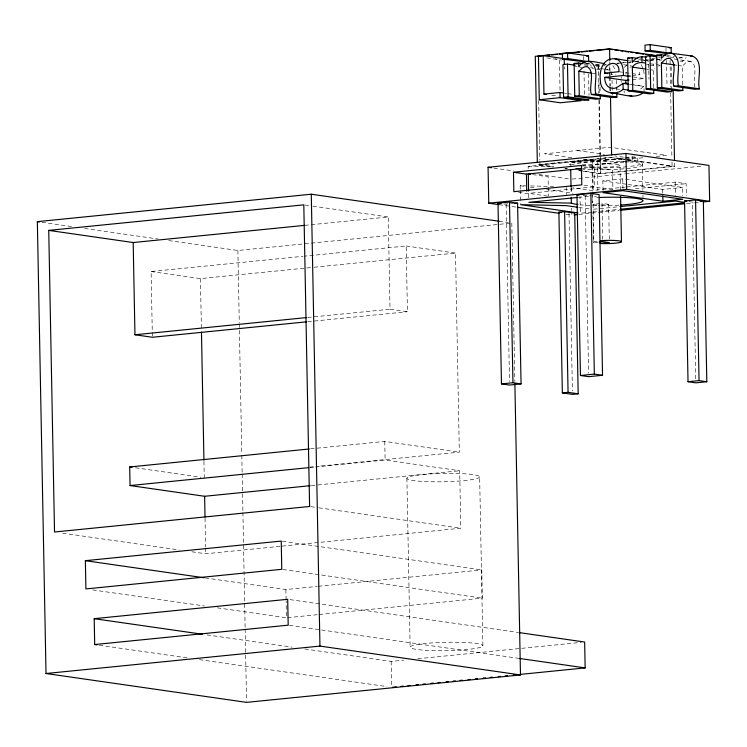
<?xml version="1.0" encoding="UTF-8"?>
<svg xmlns="http://www.w3.org/2000/svg" width="747" height="747" viewBox="0 0 747 747"><rect width="100%" height="100%" fill="white"/><g stroke="black" fill="none" stroke-linecap="round" stroke-linejoin="round"><path stroke-width="0.56" stroke-dasharray="3.73 2.8" d="M621.168 78.556L621.243 76.652M625.93 74.308L626.229 72.45M624.296 67.389L628.208 63.439M653.662 87.595L653.326 70.162L654.96 68.322M649.927 65.054L653.242 65.531L655.521 63.028M680.069 61.077L682.282 61.394L686.213 57.622M644.119 92.376L644.007 86.363L640.319 89.229M682.73 84.672L682.366 66.053L685.821 62.841A9.459 7.694 -81.8 0 1 690.816 61.394C698.828 65.969 692.245 79.854 694.897 86.951M570.96 165.096L571.063 165.012A36.388 4.183 -1.1 0 1 611.522 161.277A36.388 4.183 -1.1 0 1 642.364 164.919L640.917 166.03A36.388 4.183 -1.1 0 1 582.697 169.177M625.314 162.127L637.845 161.1L641.29 162.052L642.327 163.117L640.879 164.219A36.388 4.183 -1.1 0 1 628.022 166.618M603.651 65.885L605.658 64.802M628.993 63.065L630.58 62.309M629.982 67.286L631.374 66.651M659.293 60.33L662.103 59.816M658.499 66.044L660.32 65.615M582.174 164.835L605.957 163.714L605.882 160.101L624.165 157.738M625.304 157.589L632.158 156.711L637.779 157.486L637.845 161.1M624.231 161.352L605.957 163.714L624.175 162.22M625.379 161.203L632.233 160.325L632.158 156.711M595.228 64.559L600.971 64.821M617.078 63.215L621.681 62.748M622.83 62.636L628.582 62.057M635.482 61.366L638.937 61.021M643.541 60.563L657.341 59.181M595.947 65.026L601.718 65.008M602.885 64.886L606.368 64.541M616.807 63.495L619.132 63.262M620.29 63.15L626.098 62.561M627.256 62.449L630.739 62.094M635.389 61.637L638.862 61.282M643.512 60.824L655.119 59.657M656.277 59.545L659.76 59.19M596.246 66.362L599.645 66.025L599.71 69.658L591.979 68.547M678.808 58.098L682.207 57.752L682.282 61.394M626.724 76.054L631.103 75.615M632.205 75.503L639.871 74.737L639.367 70.946M632.289 79.724L644.362 78.519L632.214 76.773M539.838 161.212L539.904 164.714L611.223 157.57L672.076 166.329L671.945 159.335M528.185 168.561L528.148 166.413L592.576 159.961L597.339 161.623L597.889 190.588M642.85 157.766L633.848 158.663L614.604 155.899M656.352 156.412L666.483 155.395L609.879 147.252L544.61 153.789L571.772 157.701M582.128 166.067L605.285 163.742L605.107 154.713M582.371 168.523L594.397 167.319L594.771 186.741L526.803 193.548L518.157 192.306M578.944 170.325L600.756 173.472L672.076 166.329M583.155 171.296L600.317 173.771L674.616 166.329L674.522 161.669M572.249 179.084L624.38 173.864M625.538 173.752L700.854 166.207M603.044 190.513L602.857 180.839L622.755 178.85L682.599 187.46L682.767 196.059M625.482 187.086L591.979 190.438L572.912 187.693M626.63 186.965L675.148 182.109L686.148 183.687L686.381 195.947M635.37 188.776L686.148 183.687M583.127 195.686L590.97 195.406M504.076 204.062L512.993 203.67M578.309 197.376L590.97 196.106M304.776 225.351L388.253 216.994L390.018 309.221L407.432 311.723L406.172 245.978L304.15 256.193M628.18 184.49L662.701 189.458L682.599 187.46M598.272 242.103L593.79 242.551L593.062 204.304L599.766 203.632M600.747 205.145L608.628 204.361L609.3 239.133M593.491 209.253L618.908 206.714M591.885 212.101L580.344 213.259L580.017 196.545M593.034 211.989L619.58 209.328M578.729 214.426L597.264 212.568M598.422 212.456L619.282 210.365M686.474 203.642L693.431 202.941M694.589 202.829L699.22 202.362M168.738 240.553L237.882 250.497L510.64 223.185M152.351 336.113L151.109 271.516L302.993 256.305M151.109 271.516L200.439 278.612L312.9 267.351M314.057 267.239L455.511 253.074L459.33 452.14L317.886 466.305M307.708 317.466L390.018 309.221M307.727 321.714L407.432 311.723M310.565 448.844L384.761 441.412L459.33 452.14M309.772 467.118L316.728 466.427M309.762 467.557L314.394 467.09M315.551 466.978L385.116 460.012L459.685 470.741L460.787 528.232L281.087 546.225M311.284 485.597L459.685 470.741M191.876 551.781L205.724 553.77L279.929 546.337M205.229 577.926L285.896 589.542L317.195 586.404M318.353 586.292L481.768 569.924L482.31 598.17L318.894 614.529M287.604 617.666L317.736 614.65M304.823 648.984L391.148 661.403L403.894 660.124M417.797 658.733L581.175 642.373M605.882 160.101L624.109 158.607M625.248 158.513L637.779 157.486M570.549 161.763L605.21 160.129L576.264 163.033L570.549 161.763L570.624 165.376L569.587 164.312L571.025 163.201A36.388 4.183 -1.1 0 1 624.819 159.783M528.148 166.413L553.424 166.87M520.239 189.056L520.173 185.714L525.925 185.844M530.529 185.947L553.536 186.451M666.754 55.53L674.476 56.641M678.902 57.276L682.207 57.752M666.632 56.623L668.845 56.94M669.947 57.099L675.475 57.892M674.252 59.004L690.816 61.394M657.771 56.968L659.984 57.286M651.842 58.275L655.156 58.752M656.258 58.91L660.675 59.545M639.89 58.761L644.306 59.396M645.417 59.555L648.732 60.031M649.834 60.19L653.149 60.666L653.242 65.531M638.676 59.685L644.194 60.488M645.305 60.647L648.611 61.123L648.966 79.182M674.644 64.933L676.847 65.26M677.949 65.419L682.366 66.053M628.965 60.778L631.168 61.095M632.27 61.254L635.585 61.73M649.741 63.7L655.268 64.503M656.37 64.662L659.685 65.138M646.613 64.578L648.826 64.896M623.689 64.728L631.42 65.839M646.706 69.21L648.91 69.527M650.011 69.686L653.326 70.162M555.04 58.78L557.337 59.106M586.04 63.234L590.634 63.897M546.729 57.939L561.613 60.087M585.648 63.542L591.372 64.363M584.182 63.803L590.812 64.756M595.228 65.391L599.645 66.025M584.07 64.886L591.801 65.997M590.578 67.118L592.791 67.435M597.208 68.07L599.411 68.388M600.513 68.547L603.828 69.023M604.939 69.182L610.318 70.666M618.889 71.721L631.038 73.467M632.139 73.626L639.871 74.737M575.097 66.324L577.3 66.642M578.411 66.8L581.717 67.277M628.899 76.297L631.112 76.614M609.057 73.785L615.687 74.737M592.072 73.206L598.702 74.158M631.859 84.616L644.007 86.363M629.385 84.327L643.737 86.391M616.284 88.874L619.599 89.351M564.396 93.142L566.609 93.459M567.711 93.618L573.229 94.411M551.688 95.224L558.308 96.176M577.244 150.52L604.416 154.433M626.537 159.41L611.662 157.272L537.364 164.714L553.387 167.02M627.685 159.578L674.616 166.329M583.099 159.326L601.204 161.931M582.511 165.61L594.397 167.319M592.726 167.487L612.549 170.335L612.913 189.766L593.099 186.909M539.904 164.714L553.676 166.693M565.162 168.346L567.459 168.682M564.835 168.663L567.122 168.99M578.57 170.643L582.006 171.138M602.857 180.839L627.022 184.322M493.842 168.084L513.441 170.904M538.802 174.555L569.933 179.037M532.695 174.574L548.111 176.787L548.485 196.209M583.967 185.191L594.771 186.741M689.005 201.653L692.338 202.129L695.737 379.327M520.173 185.714L525.925 186.545M530.519 187.208L533.974 187.702M546.627 189.523L573.08 193.333M608.628 204.361L602.007 203.408L602.698 239.339M547.383 196.059L528.661 193.361L528.755 197.843M578.888 207.442L590.102 209.048M499.136 204.669L516.429 207.162M566.011 214.296L571.772 215.127L571.707 211.644M499.127 221.243L508.343 222.569M304.953 205.014L311.798 205.995M312.937 206.163L388.253 216.994M406.172 245.978L455.511 253.074M41.963 222.307L74.233 226.948M84.598 228.442L158.364 239.059M135.431 467.781L200.822 477.193M310.752 506.643L317.68 507.643M318.838 507.801L460.787 528.232M282.385 541.239L481.768 569.924M62.617 533.181L179.177 549.951M282.926 569.475L482.31 598.17M290.004 599.626L517.895 632.42M92.824 589.925L204.613 606.004M217.293 607.834L286.446 617.778L286.12 600.831M289.35 625.342L320.426 629.814M321.574 629.973L519.548 658.462M206.994 634.903L292.161 647.163M99.295 645.212L187.917 657.967M199.43 659.62L387.039 686.614M598.03 197.544L593.267 195.882L593.202 192.511M593.062 204.304L593.165 204.398A14.006 1.606 -1.1 0 0 599.626 205.257M592.941 215.594L593.79 242.551M612.82 65.587L615.827 70.582M623.82 91.115L624.894 92.637M641.103 64.606L643.4 68.967M610.999 71.665L611.746 74.719M643.615 69.957L644.306 75.531M621.093 80.471L621.243 82.366M675.148 182.109L675.409 195.471M671.179 66.782L671.59 88.23M670.04 60.246L670.554 87.054M670.666 92.88L671.917 158.168M666.52 60.46L667.015 86.419M665.969 48.163L666.035 51.59M662.701 189.458L662.785 193.753M642.327 163.117L642.85 190.41M642.943 195.051L643.027 199.682M622.755 178.85L622.942 188.515M619.991 165.264A14.006 1.606 -1.1 0 1 598.889 167.039A14.006 1.606 -1.1 0 1 599.085 164.247A14.006 1.606 -1.1 0 1 619.991 165.264L620.486 190.756M616.583 80.321L616.77 90.387M612.036 80.078L612.325 95.214M609.823 61.684L610.094 75.671M610.112 76.838L610.299 86.157M610.318 87.324L610.411 91.993M609.477 66.642L609.655 75.97M609.683 77.137L609.86 86.456M609.879 87.623L609.944 91.125M600.046 87.119L600.158 92.936M598.674 65.054L598.805 72.048M599.01 82.544L599.215 93.03M599.346 100.023L600.401 154.816M600.42 155.983L600.756 173.472M598.235 65.353L598.777 93.328M598.907 100.322L600.317 173.771M592.576 159.961L593.183 191.391M591.988 165.769L592.52 193.576M592.539 194.734L592.698 202.848M592.016 192.661L592.212 202.689M588.589 73.916L589 95.364M583.995 70.984L584.453 94.692M583.398 56.436L583.463 59.863M585.181 195.985L588.58 373.173M571.24 187.31L571.352 193.109M571.642 208.17L571.688 210.486M571.053 188.039L571.166 193.837M569.009 213.679L572.407 390.877M564.358 66.81L564.396 69.144M566.189 186.722L566.338 194.528M559.447 60.274L560.045 91.283M538.671 100.593L539.81 160.054M520.257 190.168L520.519 203.539M511.807 223.073L514.842 381.456M506.102 204.361L509.51 381.549M479.649 476.931A36.388 4.183 -1.1 0 1 424.8 481.535A36.388 4.183 -1.1 0 1 425.36 474.28A36.388 4.183 -1.1 0 1 479.649 476.931L482.889 645.8A36.388 4.183 -1.1 0 1 428.05 650.413A36.388 4.183 -1.1 0 1 428.601 643.158A36.388 4.183 -1.1 0 1 482.889 645.8M406.891 478.239L410.131 647.107M391.148 661.403L391.643 687.277M384.761 441.412L385.116 460.012M285.896 589.542L286.092 599.701M237.882 250.497L239.273 322.704M239.292 323.871L241.795 454.307M241.823 455.474L242.159 472.944M242.177 474.102L242.896 511.378M242.915 512.535L245.128 627.835M245.147 629.002L246.538 701.209M200.439 278.612L201.401 328.671M203.95 461.385L204.267 477.688M205.042 518.129L205.593 546.869M205.612 548.018L205.724 553.77M626.92 166.73A36.388 4.183 -1.1 0 1 582.66 167.365M627.088 159.905A36.388 4.183 -1.1 0 1 632.233 160.325M593.454 242.243A14.006 1.606 -1.1 0 1 597.637 241.029M618.749 205.154A36.388 4.183 -1.1 0 1 598.543 205.668M596.508 205.649A36.388 4.183 -1.1 0 1 590.942 205.509M589.878 205.472A36.388 4.183 -1.1 0 1 580.41 204.827M606.713 69.658A9.459 7.694 -81.8 0 1 608.245 69.658"/><path stroke-width="1.12" d="M604.64 73.15C603.455 62.225 620.122 58.882 618.889 71.721L604.64 73.15L607.955 73.626M653.709 89.92L653.774 93.403L632.793 90.387L632.345 67.146C635.137 62.757 640.618 61.74 645.324 63.065M628.544 84.14C621.765 80.181 618.628 89.743 611.868 88.239C606.629 87.763 604.594 81.918 604.725 77.371L623.381 75.503L628.899 76.297M600.205 95.271L600.271 98.763L579.289 95.737L578.822 71.301L582.268 68.089A9.459 7.694 -81.8 0 1 587.263 66.642C595.658 71.852 588.459 86.755 591.391 94.533L612.372 97.549L616.901 97.091L616.835 93.739M682.842 90.49L661.851 87.474L661.384 63.028L664.839 59.825A9.459 7.694 -81.8 0 1 669.835 58.369C678.229 63.588 671.021 78.491 673.953 86.26L694.934 89.285L699.472 88.828C696.512 79.733 704.738 60.684 692.245 56.044L669.377 53.009L665.232 54.596L661.3 58.369L661.226 54.736L656.697 55.194L657.323 87.922L678.304 90.947L682.842 90.49L682.777 86.997M628.657 90.144L623.138 89.351C615.248 96.354 600.644 93.086 600.411 81.255C599.598 74.635 600.336 67.165 605.135 62.113C611.223 55.857 620.552 60.087 627.853 60.619M642.159 93.524C632.634 99.538 621.093 93.198 610.943 93.058M562.528 59.125L567.683 58.611L588.664 61.627L588.561 55.913L567.571 52.897L562.416 53.41L562.528 59.125L585.573 61.945M645.091 50.861L650.254 50.348L671.236 53.364L671.123 47.649L650.142 44.633L644.988 45.147L645.091 50.861L668.145 53.672M656.51 55.605L609.58 48.854L535.282 56.296L537.326 162.379M537.821 56.296L542.425 55.838M544.722 55.605L549.325 55.147M551.622 54.914L557.374 54.344M559.68 54.111L563.126 53.765M566.581 53.42L572.333 52.841M574.63 52.607L579.233 52.15M581.53 51.916L587.282 51.347M589.588 51.113L594.192 50.656M596.489 50.422L609.141 49.153M586.498 56.128L588.561 55.913M669.06 47.855L671.123 47.649M575.209 65.241L567.477 64.121L562.949 64.578L563.574 97.315L584.556 100.331L589.084 99.883L568.103 96.858L563.574 97.315M600.271 98.763L595.742 99.211L574.76 96.195L574.126 63.458L578.664 63L583.08 63.644M653.774 93.403L649.246 93.861L628.255 90.835L627.629 58.098L632.158 57.65L637.686 58.443M656.669 56.809L650.049 55.857L645.511 56.314L646.146 89.042L667.127 92.068L671.656 91.61L671.609 89.351M604.725 77.371L625.706 80.387L629.002 80.06M563.098 58.49L543.218 55.633L543.956 94.113L559.979 92.507L563.294 92.983M539.278 99.743L560.082 97.661L581.063 100.686L560.269 102.769L539.278 99.743L538.447 56.109L540.651 56.427M574.76 96.195L579.289 95.737M591.391 94.533L595.919 94.075L616.901 97.091M628.255 90.835L632.793 90.387M646.146 89.042L650.674 88.594L671.656 91.61M657.323 87.922L661.851 87.474M673.953 86.26L678.481 85.812L699.472 88.828M499.136 204.669L488.762 203.184L488.071 167.263L625.949 153.452L708.959 165.395L709.65 201.316L703.861 201.895M513.469 172.258L581.427 165.451L581.801 184.873L513.843 191.68L513.469 172.258L526.43 174.126L581.222 168.635M514.888 383.79L520.482 674.943L246.557 702.367L46.025 673.514L37.35 221.644L311.275 194.22L499.127 221.243M48.742 230.384L303.805 204.846L309.603 506.475L54.531 532.013L48.742 230.384L133.181 242.542L304.776 225.351M488.762 203.184L626.64 189.374L709.65 201.316M576.973 194.799L590.868 193.408L599.075 194.594L602.54 375.283L588.655 376.675L580.447 375.489L576.973 194.799L579.028 195.098M497.997 203.193L509.482 202.045L517.587 203.212L521.061 383.902L509.575 385.05L501.461 383.883L497.997 203.193L501.041 203.632M514.141 203.548L517.587 203.212M577.16 197.488L528.839 202.334L571.343 203.109A36.388 4.183 -1.1 0 0 577.926 204.547M662.934 201.27L682.823 199.281L622.979 190.672L603.081 192.661L662.934 201.27L662.822 195.901M558.896 212.223L564.601 211.653L574.714 213.11L578.187 393.8L572.482 394.369L562.36 392.913L558.896 212.223L561.137 212.55M620.066 206.602L675.512 201.046L684.308 202.306M684.56 201.018L695.569 199.916L703.347 201.027L706.811 381.726L695.802 382.828L688.024 381.708L684.56 201.018L686.782 201.335M620.729 209.216L684.205 202.857M700.042 201.363L703.347 201.027M574.088 214.893L577.571 214.548M620.44 210.252L684.159 203.866M599.383 241.991L602.745 241.655L609.365 242.607L600.355 243.513L600.317 241.188M133.181 242.542L134.955 334.759L306.55 317.578M306.569 321.826L152.369 337.27L134.955 334.759M580.447 375.489L594.341 374.098L602.54 375.283M501.461 383.883L512.946 382.735L521.061 383.902M562.36 392.913L568.065 392.343L578.187 393.8M688.024 381.708L699.043 380.606L706.811 381.726M310.126 485.718L204.622 496.279L130.053 485.55L129.698 466.959L309.398 448.966M130.053 485.55L308.604 467.669M85.363 560.68L281.236 541.071L281.778 569.307L85.905 588.925L85.363 560.68L204.071 577.767M94.197 618.675L287.698 599.299L288.193 625.174L94.692 644.549L94.197 618.675L202.381 634.24M46.025 673.514L319.949 646.09L520.482 674.943M392.801 687.165L396.274 686.81M400.915 686.353L403.231 686.119M407.862 685.653L410.187 685.419M415.976 684.84L418.292 684.607M422.933 684.149L425.248 683.916M431.038 683.337L433.353 683.103M437.994 682.637L440.31 682.403M446.099 681.824L448.424 681.591M453.055 681.133L455.371 680.9M460.012 680.433L462.328 680.2M468.117 679.621L470.433 679.387M475.073 678.92L477.389 678.696M483.178 678.108L485.503 677.884M490.135 677.417L492.45 677.184M498.249 676.605L500.565 676.371M505.196 675.904L507.512 675.671M513.31 675.092L515.626 674.868M520.257 674.401L585.153 667.902L584.649 642.028L519.044 632.588M690.368 56.025L692.245 56.044M604.155 63.514C595.891 62.561 584.434 57.631 578.729 66.642L578.664 63M646.323 57.482C640.935 55.399 635.305 57.818 632.251 62.515L632.158 57.65M661.226 54.736L665.642 55.371M656.697 55.194L660.012 55.67M610.29 49.321L612.587 49.647M614.884 49.984L618.329 50.479M620.626 50.805L622.923 51.141M625.22 51.468L628.666 51.963M630.954 52.299L633.251 52.626M635.548 52.953L643.587 54.111M645.884 54.447L653.924 55.595M627.629 58.098L629.842 58.415M661.384 63.028L674.644 64.933M632.345 67.146L645.595 69.051M574.126 63.458L577.44 63.934M578.822 71.301L590.97 73.047M622.755 83.375L628.274 84.168M543.956 94.113L546.16 94.43M488.071 167.263L491.535 167.758M530.491 174.256L528.288 173.939L528.624 191.073M577.767 207.274L566.553 205.658L520.538 204.65L578.038 212.923M517.587 207.33L559.092 213.297M37.35 221.644L39.656 221.98M129.698 466.959L131.995 467.286M519.548 658.462L585.153 667.902M94.692 644.549L96.989 644.885M629.226 95.523L631.925 96.074M614.604 58.714C622.438 59.667 623.698 69.126 623.381 75.503M671.264 53.018C683.757 57.668 675.531 76.708 678.481 85.812M588.692 61.291C601.186 65.932 592.959 84.981 595.919 94.075M625.706 80.387L625.911 83.057M695.569 199.916L699.043 380.606M673.159 90.555L674.504 160.502M650.142 44.633L650.254 50.348M650.049 55.857L650.674 88.594M641.906 56.847L642.009 62.589M625.949 153.452L626.64 189.374M623.017 83.347L623.138 89.351M620.598 196.545L621.467 241.739A14.006 1.606 -1.1 0 1 600.355 243.513M609.58 48.854L609.804 60.516M610.495 96.652L611.616 154.937M590.868 193.408L594.341 374.098M570.699 169.504L571.035 186.881M571.231 197.311L571.343 203.109M567.571 52.897L567.683 58.611M567.477 64.121L568.103 96.858M564.2 58.649L564.312 64.475M564.601 211.653L568.065 392.343M559.979 92.507L560.082 97.661M526.43 174.126L526.756 191.26M509.482 202.045L512.946 382.735M311.275 194.22L319.949 646.09M201.466 332.163L203.931 460.227M204.622 496.279L205.014 516.98M581.661 169.093A36.388 4.183 -1.1 0 1 576.096 168.467M600.551 240.721A14.006 1.606 -1.1 0 1 621.467 241.739M620.981 205.014A36.388 4.183 -1.1 0 0 641.608 201.951L643.055 200.84A36.388 4.183 -1.1 0 0 599.047 197.497"/></g></svg>
